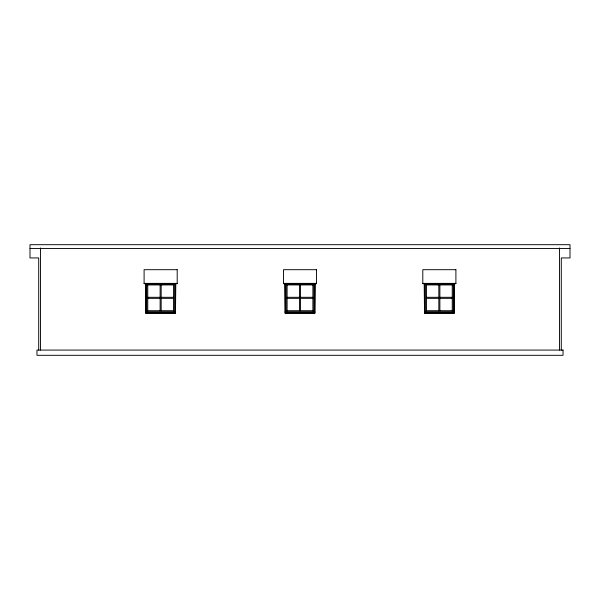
<?xml version="1.0" encoding="UTF-8"?>
<svg xmlns="http://www.w3.org/2000/svg" width="600" height="600" viewBox="0 0 600 600"><rect width="100%" height="100%" fill="white"/><g stroke="black" fill="none" stroke-linecap="round" stroke-linejoin="round"><path stroke-width="0.9" d="M147.757 310.71L146.708 311.76L146.708 283.89L174.578 283.89L174.578 311.76L173.535 310.71L147.757 310.71L147.757 284.933L146.708 283.89M173.535 310.71L173.535 284.933L174.578 283.89M287.108 310.71L286.065 311.76L286.065 283.89L313.935 283.89L313.935 311.76L312.892 310.71L287.108 310.71L287.108 284.933L286.065 283.89M287.108 284.933L312.892 284.933L313.935 283.89M426.465 310.71L425.423 311.76L425.423 283.89L453.293 283.89L453.293 311.76L452.243 310.71L426.465 310.71L426.465 284.933L425.423 283.89M426.465 284.933L452.243 284.933L453.293 283.89M30 248.535L570 248.535M144.097 283.38L177.195 283.38M283.455 283.38L316.545 283.38M422.805 283.38L455.903 283.38M147.757 284.933L173.535 284.933M147.757 297.3L160.125 297.3M161.167 297.3L173.535 297.3M287.108 297.3L299.475 297.3M300.525 297.3L312.892 297.3M426.465 297.3L438.832 297.3M439.875 297.3L452.243 297.3M147.757 298.343L160.125 298.343M161.167 298.343L173.535 298.343M287.108 298.343L299.475 298.343M300.525 298.343L312.892 298.343M426.465 298.343L438.832 298.343M439.875 298.343L452.243 298.343M145.837 311.76L175.455 311.76M285.195 311.76L314.805 311.76M424.545 311.76L454.162 311.76M145.837 312.63L175.455 312.63M285.195 312.63L314.805 312.63M424.545 312.63L454.162 312.63M145.837 313.125L145.493 283.83M175.455 313.125L175.8 283.83M285.195 313.125L284.843 283.83M314.805 313.125L315.157 283.83M424.545 313.125L424.2 283.83M454.162 313.125L454.507 283.83M561.293 350.077L561.293 257.94L570 257.94L570 244.695L30 244.695L30 257.94L38.707 257.94L38.707 350.077M559.545 247.935L559.545 350.077M454.162 283.928L454.162 313.5L424.545 313.5L424.545 283.928M452.243 284.933L452.243 310.71M439.875 284.933L439.875 310.71M438.832 284.933L438.832 310.71M314.805 283.83L314.805 313.5L285.195 313.5L285.195 283.83M312.892 284.933L312.892 310.71M300.525 284.933L300.525 310.71M299.475 284.933L299.475 310.71M175.455 283.928L175.455 313.5L145.837 313.5L145.837 283.928M161.167 284.933L161.167 310.71M160.125 284.933L160.125 310.71M40.455 247.935L40.455 350.077M177.195 269.692L144.097 269.692L144.097 283.702L177.195 283.702L177.195 269.692M316.545 269.692L283.455 269.692L283.455 283.702L316.545 283.702L316.545 269.692M455.903 269.692L422.805 269.692L422.805 283.702L455.903 283.702L455.903 269.692M563.033 350.077L36.968 350.077L36.968 355.305L563.033 355.305L563.033 350.077"/></g></svg>
